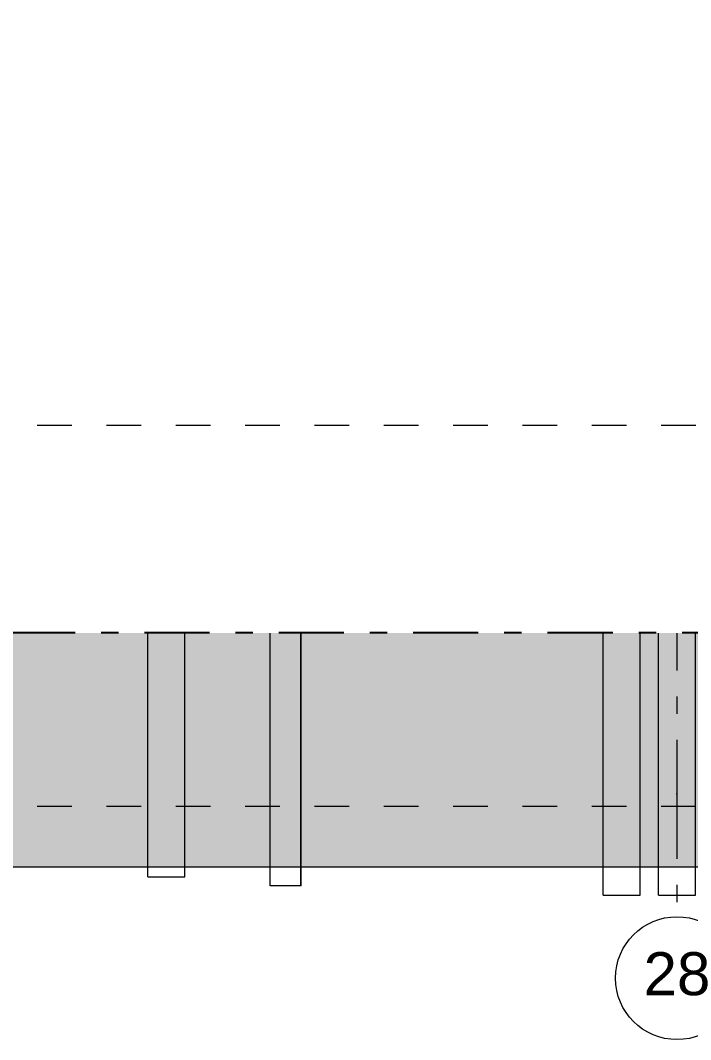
# Model space of a CAD drawing. Header units: millimetres. Extents: x -48147 to 1468943, y -496296 to 18123.
# Drawn here: x 1426727 to 1432182, y -496296 to -488003 of the extents above; entities that cross this region are included whole.
import ezdxf
from ezdxf.enums import TextEntityAlignment as Align

# ---------------------------------------------------------------- set-up
doc = ezdxf.new("R2010")
doc.units = ezdxf.units.MM
doc.header["$MEASUREMENT"] = 0
for name, pattern in [('Dashed', [2822.222233, 1411.111116, -1411.111116]), ('Double Dashed', [1093.611073, 529.166651, -211.666656, 141.111112, -211.666656]), ('Wipeout_Contour', [1000, 0, -1000])]:
    doc.linetypes.add(name, pattern=pattern)
for name, color, linetype, lineweight, true_color in [('0_Pen_No__105', 7, 'Continuous', 15, 0xa6a6a6), ('A-230-M_FLOOR.IFC Import_Pen_No__109', 7, 'Continuous', 15, 0xa6a6a6), ('A-230-M_FLOOR.IFC Import_Pen_No__29', 7, 'Continuous', 50, 0x2a2a2a), ('HATCHING_Pen_No__145', 7, 'Continuous', 0, 0xa6a6a6), ('New_A-15-MG_Structural_Grid_Phase_2_Pen_No__222', 7, 'Continuous', 13, 0x65af33), ('New_A-20-M_Ceiling_Pen_No__107', 7, 'Continuous', 15, 0xa6a6a6), ('New_A-20-M_Ceiling_Pen_No__29', 7, 'Continuous', 50, 0x2a2a2a), ('New_A-25-M_Curtain_Wall_Pen_No__103', 7, 'Continuous', 15, 0xa6a6a6), ('New_A-25-M_Curtain_Wall_Pen_No__144', 7, 'Continuous', 0, 0xc8c8c8), ('New_A-25-M_Curtain_Wall_Pen_No__165', 7, 'Continuous', 0, 0x006060), ('New_A-25-M_Curtain_Wall_Pen_No__23', 7, 'Continuous', 30, 0x2a2a2a), ('New_A-25-M_Curtain_Wall_Pen_No__27', 7, 'Continuous', 50, 0x2a2a2a), ('S-160-M_FOUND.IFC Import_Pen_No__104', 7, 'Continuous', 15, 0xa6a6a6), ('S-160-M_FOUND.IFC Import_Pen_No__24', 7, 'Continuous', 50, 0x2a2a2a), ('S-280-M_STRUCT_FRAME.IFC Import_Pen_No__30', 7, 'Continuous', 50, 0x2a2a2a), ('S-280-M_STRUCT_FRAME.IFC Import_Pen_No__47', 7, 'Continuous', 35, 0x444444)]:
    doc.layers.add(name, color=color, linetype=linetype, lineweight=lineweight, true_color=true_color)
for name, color, linetype in [('A-230-M_FLOOR.IFC Import', 7, 'Continuous'), ('A-95-P_Drawing', 7, 'Continuous'), ('New_A-15-MG_Structural_Grid_Phase_2', 7, 'Continuous'), ('New_A-20-M_Ceiling', 7, 'Continuous'), ('New_A-25-M_Curtain_Wall', 7, 'Continuous'), ('New_A-25-M_Wall_Ext', 7, 'Continuous'), ('New_A-25-M_Wall_Int', 7, 'Continuous'), ('S-160-M_FOUND.IFC Import', 7, 'Continuous'), ('S-280-M_COLUMN.IFC Import', 7, 'Continuous'), ('S-280-M_STRUCT_FRAME.IFC Import', 7, 'Continuous')]:
    doc.layers.add(name, color=color, linetype=linetype)
for name, color, linetype, lineweight in [('A-95-P_Drawing_Pen_No__194', 7, 'Continuous', 25), ('A-95-P_Text_1_50_GA_Pen_No__1', 7, 'Continuous', 13), ('HATCHING_Pen_No__1', 7, 'Continuous', 13), ('New_A-25-M_Curtain_Wall_Pen_No__1', 7, 'Continuous', 13), ('New_A-25-M_Curtain_Wall_Pen_No__87', 8, 'Continuous', 20), ('New_A-25-M_Wall_Ext_Pen_No__87', 8, 'Continuous', 20), ('New_A-25-M_Wall_Int_Pen_No__87', 8, 'Continuous', 20), ('S-160-M_FOUND.IFC Import_Pen_No__1', 7, 'Continuous', 13), ('S-160-M_FOUND.IFC Import_Pen_No__4', 7, 'Continuous', 20), ('S-280-M_COLUMN.IFC Import_Pen_No__88', 8, 'Continuous', 20), ('S-280-M_STRUCT_FRAME.IFC Import_Pen_No__90', 8, 'Continuous', 20)]:
    doc.layers.add(name, color=color, linetype=linetype, lineweight=lineweight)
doc.styles.add('GENERATED_STYLE_2', font='')
doc.styles.get('GENERATED_STYLE_2').set_extended_font_data('Swis721 BT')

# ---------------------------------------------------------------- blocks, each defined once
blk = doc.blocks.new('Section Elem_14_1', base_point=(1411454.5, -491295.5))
at = {"layer": 'New_A-25-M_Wall_Ext_Pen_No__87', "linetype": 'Continuous'}
blk.add_line((1432742.7, -491295.5), (1432181.6, -491295.5), dxfattribs=at)
blk = doc.blocks.new('Section Elem_216_1', base_point=(1411454.5, -491295.5))
at = {"color": 254, "linetype": 'Wipeout_Contour', "lineweight": 0, "ltscale": 87536902.00962508}
blk.add_wipeout([(1425838.7, -487695.5), (1425799.6, -487695.5), (1425799.6, -488837.5), (1425815.6, -488837.5), (1425815.6, -491295.5), (1431754.6, -491295.5), (1431754.6, -488720.5), (1425871.6, -488720.5), (1425871.6, -488695.5), (1431754.6, -488695.5), (1431754.6, -487999.9), (1431700.9, -487999.9), (1431700.9, -487989.2), (1431750.1, -487989.2), (1431754.6, -487987.4), (1431754.6, -487708.1), (1431750.1, -487706.2), (1431700.9, -487706.2), (1431700.9, -487695.5), (1429047.2, -487695.5), (1429047.2, -487706.2), (1428998, -487706.2), (1428991.7, -487708.8), (1428989.1, -487715.1), (1428989.1, -487980.3), (1428991.7, -487986.6), (1428998, -487989.2), (1429047.2, -487989.2), (1429047.2, -487999.9), (1428923.8, -487999.9), (1428923.8, -487989.2), (1428973.1, -487989.2), (1428979.4, -487986.6), (1428982, -487980.3), (1428982, -487715.1), (1428979.4, -487708.8), (1428973.1, -487706.2), (1428923.8, -487706.2), (1428923.8, -487695.5), (1425962.1, -487695.5), (1425962.1, -487706.2), (1425912.9, -487706.2), (1425906.6, -487708.8), (1425904, -487715.1), (1425904, -487980.3), (1425906.6, -487986.6), (1425912.9, -487989.2), (1425962.1, -487989.2), (1425962.1, -487999.9), (1425838.7, -487999.9), (1425838.7, -487989.2), (1425888, -487989.2), (1425894.3, -487986.6), (1425896.9, -487980.3), (1425896.9, -487715.1), (1425894.3, -487708.8), (1425888, -487706.2), (1425838.7, -487706.2)], dxfattribs=at).dxf.layer = 'New_A-25-M_Wall_Int'
at = {"layer": 'New_A-25-M_Wall_Int_Pen_No__87', "linetype": 'Continuous'}
for p, q in [((1431754.6, -487708.1), (1431754.6, -487987.4)), ((1431754.6, -487999.9), (1431754.6, -488695.5)), ((1431754.6, -488720.5), (1431754.6, -491295.5))]:
    blk.add_line(p, q, dxfattribs=at)
blk = doc.blocks.new('Section Elem_406_1', base_point=(1411454.5, -491295.5))
at = {"layer": 'New_A-20-M_Ceiling_Pen_No__107', "linetype": 'Continuous'}
blk.add_hatch(color=256, dxfattribs=at).paths.add_polyline_path([(1431920.4, -488695.5), (1425871.6, -488695.5), (1425871.6, -488720.5), (1431920.4, -488720.5)])
at = {"layer": 'New_A-20-M_Ceiling_Pen_No__29', "linetype": 'Continuous'}
for p, q in [((1425871.6, -488695.5), (1425871.6, -488720.5)), ((1431920.4, -488695.5), (1425871.6, -488695.5)), ((1431920.4, -488720.5), (1425871.6, -488720.5)), ((1431920.4, -488695.5), (1431920.4, -488720.5))]:
    blk.add_line(p, q, dxfattribs=at)
blk = doc.blocks.new('Section Elem_417_1', base_point=(1411454.5, -491295.5))
at = {"color": 254, "linetype": 'Wipeout_Contour', "lineweight": 0, "ltscale": 6045704.362420897}
blk.add_wipeout([(1431755.4, -484215.5), (1431755.4, -484220.5), (1431768.1, -484220.5), (1431768.1, -484215.5)], dxfattribs=at).dxf.layer = 'New_A-25-M_Wall_Int'
at = {"color": 254, "linetype": 'Wipeout_Contour', "lineweight": 0, "ltscale": 6046687.833795321}
blk.add_wipeout([(1432120.4, -484215.5), (1431920.5, -484215.5), (1431920.5, -484225.5), (1432120.4, -484225.5)], dxfattribs=at).dxf.layer = 'New_A-25-M_Wall_Int'
at = {"color": 254, "linetype": 'Wipeout_Contour', "lineweight": 0, "ltscale": 9075530.081686007}
blk.add_wipeout([(1431755.4, -487987), (1431756.4, -487986.6), (1431759, -487980.3), (1431759, -487715.1), (1431756.4, -487708.8), (1431755.4, -487708.4)], dxfattribs=at).dxf.layer = 'New_A-25-M_Wall_Int'
at = {"color": 254, "linetype": 'Wipeout_Contour', "lineweight": 0, "ltscale": 6053165.972711362}
blk.add_wipeout([(1431755.4, -488720.5), (1431755.4, -491295.5), (1431768.2, -491295.5), (1431768.2, -488720.5)], dxfattribs=at).dxf.layer = 'New_A-25-M_Wall_Int'
at = {"color": 254, "linetype": 'Wipeout_Contour', "lineweight": 0, "ltscale": 12111701.39723609}
blk.add_wipeout([(1431920.6, -491245.5), (1431920.6, -491295.5), (1432120.4, -491295.5), (1432120.4, -491245.5), (1432068.4, -491245.5), (1432068.4, -491265.5), (1432058.4, -491265.5), (1432058.4, -491245.5)], dxfattribs=at).dxf.layer = 'New_A-25-M_Wall_Int'
at = {"layer": 'New_A-25-M_Wall_Int_Pen_No__87', "linetype": 'Continuous'}
for p, q in [((1432120.4, -484215.5), (1432120.4, -484225.5)), ((1432120.4, -491245.5), (1432120.4, -491295.5))]:
    blk.add_line(p, q, dxfattribs=at)
at = {"color": 254, "linetype": 'Wipeout_Contour', "lineweight": 0, "ltscale": 6047667.272513712}
blk.add_wipeout([(1431768.1, -484245.5), (1431755.4, -484245.5), (1431755.4, -487245.5), (1431768.1, -487245.5)], dxfattribs=at).dxf.layer = 'New_A-25-M_Wall_Int'
at = {"color": 254, "linetype": 'Wipeout_Contour', "lineweight": 0, "ltscale": 27227960.11840262}
blk.add_wipeout([(1431755.4, -487999.9), (1431755.4, -488695.5), (1431768.2, -488695.5), (1431768.2, -488005.5), (1431913.4, -488005.5), (1431913.4, -487545.5), (1431900.6, -487545.5), (1431900.6, -487695.5), (1431824.3, -487695.5), (1431824.3, -487706.2), (1431775, -487706.2), (1431768.7, -487708.8), (1431766.1, -487715.1), (1431766.1, -487980.3), (1431768.7, -487986.6), (1431775, -487989.2), (1431824.3, -487989.2), (1431824.3, -487999.9)], dxfattribs=at).dxf.layer = 'New_A-25-M_Wall_Int'
at = {"layer": 'New_A-25-M_Wall_Int_Pen_No__87', "linetype": 'Continuous'}
for p, q in [((1431755.4, -484220.5), (1431755.4, -484215.5)), ((1431755.4, -487245.5), (1431755.4, -484245.5)), ((1431755.4, -487987), (1431755.4, -487708.4)), ((1431755.4, -488695.5), (1431755.4, -487999.9)), ((1431755.4, -491295.5), (1431755.4, -488720.5))]:
    blk.add_line(p, q, dxfattribs=at)
blk = doc.blocks.new('Section Elem_419_1', base_point=(1411454.5, -491295.5))
at = {"layer": 'New_A-25-M_Curtain_Wall_Pen_No__103', "linetype": 'Continuous'}
blk.add_hatch(color=256, dxfattribs=at).paths.add_polyline_path([(1432058.4, -488915.5), (1432058.4, -488920.5), (1432068.4, -488920.5), (1432068.4, -488915.5)])
at = {"layer": 'New_A-25-M_Curtain_Wall_Pen_No__23', "linetype": 'Continuous'}
for p, q in [((1432058.4, -488915.5), (1432058.4, -488920.5)), ((1432068.4, -488915.5), (1432058.4, -488915.5)), ((1432068.4, -488915.5), (1432068.4, -488920.5)), ((1432073.4, -488920.5), (1432073.4, -488940.5)), ((1432078.4, -488940.5), (1432073.4, -488940.5)), ((1432068.4, -491245.5), (1432068.4, -491265.5)), ((1432078.4, -491245.5), (1432068.4, -491245.5))]:
    blk.add_line(p, q, dxfattribs=at)
at = {"layer": 'New_A-25-M_Curtain_Wall_Pen_No__23', "linetype": 'Continuous', "flags": 128}
blk.add_lwpolyline([(1432078.4, -488940.5), (1432078.4, -489010.4), (1432078.4, -491175.7), (1432078.4, -491245.5)], dxfattribs=at)
at = {"color": 254, "linetype": 'Wipeout_Contour', "lineweight": 0, "ltscale": 6054272.356282298}
blk.add_wipeout([(1432018.4, -491245.5), (1432023.4, -491245.5), (1432023.4, -488965.5), (1432018.4, -488965.5)], dxfattribs=at).dxf.layer = 'New_A-25-M_Curtain_Wall'
at = {"layer": 'New_A-25-M_Curtain_Wall_Pen_No__103', "linetype": 'Continuous'}
for points in [[(1432018.4, -488965.5), (1432023.4, -488965.5), (1432023.4, -488920.5), (1432018.4, -488920.5)], [(1432023.4, -488940.5), (1432073.4, -488940.5), (1432073.4, -488920.5), (1432023.4, -488920.5)], [(1432023.4, -489010.4), (1432078.4, -489010.4), (1432078.4, -488940.5), (1432023.4, -488940.5)], [(1432023.4, -489010.4), (1432023.4, -491175.7), (1432078.4, -491175.7), (1432078.4, -489010.4)], [(1432023.4, -491175.7), (1432023.4, -491245.5), (1432078.4, -491245.5), (1432078.4, -491175.7)], [(1432058.4, -491265.5), (1432068.4, -491265.5), (1432068.4, -491245.5), (1432058.4, -491245.5)]]:
    blk.add_hatch(color=256, dxfattribs=at).paths.add_polyline_path(points)
at = {"layer": 'New_A-25-M_Curtain_Wall_Pen_No__23', "linetype": 'Continuous'}
for p, q in [((1432018.4, -488920.5), (1432018.4, -488965.5)), ((1432023.4, -488965.5), (1432018.4, -488965.5)), ((1432058.4, -491245.5), (1432023.4, -491245.5)), ((1432058.4, -491245.5), (1432058.4, -491265.5)), ((1432068.4, -491265.5), (1432058.4, -491265.5))]:
    blk.add_line(p, q, dxfattribs=at)
at = {"layer": 'New_A-25-M_Curtain_Wall_Pen_No__23', "linetype": 'Continuous', "flags": 128}
blk.add_lwpolyline([(1432023.4, -488965.5), (1432023.4, -489010.4), (1432023.4, -491175.7), (1432023.4, -491245.5)], dxfattribs=at)
at = {"layer": 'New_A-25-M_Curtain_Wall_Pen_No__87', "linetype": 'Continuous'}
for q in [(1432018.4, -488965.5), (1432023.4, -491245.5)]:
    blk.add_line((1432018.4, -491245.5), q, dxfattribs=at)
blk = doc.blocks.new('Section Elem_425_1', base_point=(1411454.5, -491295.5))
at = {"layer": 'New_A-25-M_Curtain_Wall_Pen_No__165', "linetype": 'Continuous', "lineweight": 0, "true_color": 0x001818}
blk.add_hatch(color=168, dxfattribs=at).paths.add_polyline_path([(1432053.4, -488875.5), (1432073.4, -488875.5), (1432073.4, -488340.5), (1432053.4, -488340.5)])
at = {"layer": 'New_A-25-M_Curtain_Wall_Pen_No__1', "linetype": 'Continuous'}
for p, q in [((1432053.4, -488340.5), (1432053.4, -488875.5)), ((1432073.4, -488340.5), (1432053.4, -488340.5)), ((1432073.4, -488340.5), (1432073.4, -488875.5)), ((1432073.4, -488875.5), (1432053.4, -488875.5))]:
    blk.add_line(p, q, dxfattribs=at)
blk = doc.blocks.new('Section Elem_426_1', base_point=(1411454.5, -491295.5))
at = {"layer": 'New_A-25-M_Curtain_Wall_Pen_No__165', "linetype": 'Continuous', "lineweight": 0, "true_color": 0x001818}
blk.add_hatch(color=168, dxfattribs=at).paths.add_polyline_path([(1432053.4, -488300.5), (1432073.4, -488300.5), (1432073.4, -487240.5), (1432053.4, -487240.5)])
at = {"layer": 'New_A-25-M_Curtain_Wall_Pen_No__1', "linetype": 'Continuous'}
for p, q in [((1432053.4, -487240.5), (1432053.4, -488300.5)), ((1432073.4, -487240.5), (1432053.4, -487240.5)), ((1432073.4, -487240.5), (1432073.4, -488300.5)), ((1432073.4, -488300.5), (1432053.4, -488300.5))]:
    blk.add_line(p, q, dxfattribs=at)
blk = doc.blocks.new('Section Elem_429_1', base_point=(1411454.5, -491295.5))
at = {"layer": 'New_A-25-M_Curtain_Wall_Pen_No__144', "linetype": 'Continuous'}
blk.add_hatch(color=256, dxfattribs=at).paths.add_polyline_path([(1431913.4, -488870.5), (1431913.4, -488920.5), (1432120.4, -488920.5), (1432120.4, -488870.5)])
at = {"layer": 'New_A-25-M_Curtain_Wall_Pen_No__27', "linetype": 'Continuous'}
for p, q in [((1431913.4, -488870.5), (1431913.4, -488920.5)), ((1432120.4, -488870.5), (1431913.4, -488870.5)), ((1432018.4, -488920.5), (1431913.4, -488920.5)), ((1432120.4, -488920.5), (1432073.4, -488920.5)), ((1432120.4, -488870.5), (1432120.4, -488920.5))]:
    blk.add_line(p, q, dxfattribs=at)
blk = doc.blocks.new('Section Elem_493_1', base_point=(1411454.5, -491295.5))
at = {"layer": 'New_A-25-M_Curtain_Wall_Pen_No__144', "linetype": 'Continuous'}
blk.add_hatch(color=256, dxfattribs=at).paths.add_polyline_path([(1431913.4, -488295.5), (1431913.4, -488345.5), (1432120.4, -488345.5), (1432120.4, -488295.5)])
at = {"layer": 'New_A-25-M_Curtain_Wall_Pen_No__27', "linetype": 'Continuous'}
for p, q in [((1431913.4, -488295.5), (1431913.4, -488345.5)), ((1432120.4, -488295.5), (1431913.4, -488295.5)), ((1432120.4, -488345.5), (1431913.4, -488345.5)), ((1432120.4, -488295.5), (1432120.4, -488345.5))]:
    blk.add_line(p, q, dxfattribs=at)
blk = doc.blocks.new('Section Elem_503_1', base_point=(1411454.5, -491295.5))
at = {"color": 254, "linetype": 'Wipeout_Contour', "lineweight": 0, "ltscale": 6050346.160842792}
blk.add_wipeout([(1431754.6, -487708.8), (1431754.6, -487987.4), (1431755.4, -487987), (1431755.4, -487708.8)], dxfattribs=at).dxf.layer = 'New_A-25-M_Wall_Int'
at = {"color": 254, "linetype": 'Wipeout_Contour', "lineweight": 0, "ltscale": 6051088.184460754}
blk.add_wipeout([(1431754.6, -488695.5), (1431755.4, -488695.5), (1431755.4, -488150.1), (1431754.6, -488150.1)], dxfattribs=at).dxf.layer = 'New_A-25-M_Wall_Int'
at = {"color": 254, "linetype": 'Wipeout_Contour', "lineweight": 0, "ltscale": 6050630.491093287}
blk.add_wipeout([(1431754.6, -488136.8), (1431755.4, -488136.8), (1431755.4, -487999.9), (1431754.6, -487999.9)], dxfattribs=at).dxf.layer = 'New_A-25-M_Wall_Int'
at = {"color": 254, "linetype": 'Wipeout_Contour', "lineweight": 0, "ltscale": 6053140.262272891}
blk.add_wipeout([(1431755.4, -488720.5), (1431754.6, -488720.5), (1431754.6, -491295.5), (1431755.4, -491295.5)], dxfattribs=at).dxf.layer = 'New_A-25-M_Wall_Int'
blk = doc.blocks.new('Section Elem_560_1', base_point=(1411454.5, -491295.5))
at = {"color": 254, "linetype": 'Wipeout_Contour', "lineweight": 0, "ltscale": 6057138.857191103}
blk.add_wipeout([(1432820.6, -491795.5), (1431320.6, -491795.5), (1431320.6, -492545.5), (1432820.6, -492545.5)], dxfattribs=at).dxf.layer = 'S-160-M_FOUND.IFC Import'
at = {"layer": 'S-160-M_FOUND.IFC Import_Pen_No__4', "linetype": 'Continuous'}
for p, q in [((1431320.6, -491795.5), (1431459.6, -491795.5)), ((1431320.6, -492545.5), (1431320.6, -491795.5)), ((1432181.6, -491795.5), (1432820.6, -491795.5)), ((1432820.6, -492545.5), (1432820.6, -491795.5)), ((1432820.6, -492545.5), (1431320.6, -492545.5))]:
    blk.add_line(p, q, dxfattribs=at)
blk = doc.blocks.new('Section Elem_576_1', base_point=(1411454.5, -491295.5))
at = {"layer": 'S-160-M_FOUND.IFC Import_Pen_No__4', "linetype": 'Continuous'}
blk.add_line((1432820.6, -491895.5), (1432820.6, -492395.5), dxfattribs=at)
at = {"color": 254, "linetype": 'Wipeout_Contour', "lineweight": 0, "ltscale": 6053979.415501538}
blk.add_wipeout([(1431459.6, -491645.5), (1431320.6, -491645.5), (1431320.6, -491795.5), (1431459.6, -491795.5)], dxfattribs=at).dxf.layer = 'S-160-M_FOUND.IFC Import'
at = {"color": 254, "linetype": 'Wipeout_Contour', "lineweight": 0, "ltscale": 6057624.907762516}
blk.add_wipeout([(1432483.4, -491715.5), (1432200, -491715.5), (1432200, -491795.5), (1432483.4, -491795.5)], dxfattribs=at).dxf.layer = 'S-160-M_FOUND.IFC Import'
at = {"layer": 'S-160-M_FOUND.IFC Import_Pen_No__4', "linetype": 'Continuous'}
for p, q in [((1431320.6, -491645.5), (1431459.6, -491645.5)), ((1431320.6, -491795.5), (1431320.6, -491645.5))]:
    blk.add_line(p, q, dxfattribs=at)
blk = doc.blocks.new('Section Elem_580_1', base_point=(1411454.5, -491295.5))
at = {"color": 254, "linetype": 'Wipeout_Contour', "lineweight": 0, "ltscale": 6059305.209286964}
blk.add_wipeout([(1431920.6, -492545.5), (1431920.6, -495120.5), (1432220.6, -495120.5), (1432220.6, -492545.5)], dxfattribs=at).dxf.layer = 'S-160-M_FOUND.IFC Import'
at = {"layer": 'S-160-M_FOUND.IFC Import_Pen_No__1', "linetype": 'Continuous'}
for p, q in [((1431920.6, -495120.5), (1431920.6, -492545.5)), ((1432220.6, -495120.5), (1432220.6, -492545.5)), ((1431920.6, -495120.5), (1432220.6, -495120.5))]:
    blk.add_line(p, q, dxfattribs=at)
blk = doc.blocks.new('Section Elem_581_1', base_point=(1411454.5, -491295.5))
at = {"color": 254, "linetype": 'Wipeout_Contour', "lineweight": 0, "ltscale": 6057603.572368518}
blk.add_wipeout([(1431470.6, -492545.5), (1431470.6, -495120.5), (1431770.6, -495120.5), (1431770.6, -492545.5)], dxfattribs=at).dxf.layer = 'S-160-M_FOUND.IFC Import'
at = {"layer": 'S-160-M_FOUND.IFC Import_Pen_No__1', "linetype": 'Continuous'}
for p, q in [((1431470.6, -495120.5), (1431470.6, -492545.5)), ((1431770.6, -495120.5), (1431770.6, -492545.5)), ((1431470.6, -495120.5), (1431770.6, -495120.5))]:
    blk.add_line(p, q, dxfattribs=at)
blk = doc.blocks.new('Section Elem_599_1', base_point=(1411454.5, -491295.5))
at = {"color": 254, "linetype": 'Wipeout_Contour', "lineweight": 0, "ltscale": 6041222.150997171}
blk.add_wipeout([(1427614, -492395.5), (1428214, -492395.5), (1428214, -491645.5), (1427614, -491645.5)], dxfattribs=at).dxf.layer = 'S-160-M_FOUND.IFC Import'
at = {"layer": 'S-160-M_FOUND.IFC Import_Pen_No__4', "linetype": 'Continuous'}
for p, q in [((1427614, -491645.5), (1428214, -491645.5)), ((1427614, -492395.5), (1427614, -491645.5)), ((1428214, -492395.5), (1428214, -491645.5)), ((1428214, -492395.5), (1427614, -492395.5))]:
    blk.add_line(p, q, dxfattribs=at)
blk = doc.blocks.new('Section Elem_600_1', base_point=(1411454.5, -491295.5))
at = {"color": 254, "linetype": 'Wipeout_Contour', "lineweight": 0, "ltscale": 6043393.613135223}
blk.add_wipeout([(1427764, -494970.5), (1428064, -494970.5), (1428064, -492395.5), (1427764, -492395.5)], dxfattribs=at).dxf.layer = 'S-160-M_FOUND.IFC Import'
at = {"layer": 'S-160-M_FOUND.IFC Import_Pen_No__1', "linetype": 'Continuous'}
for p, q in [((1427764, -494970.5), (1427764, -492395.5)), ((1428064, -494970.5), (1428064, -492395.5)), ((1427764, -494970.5), (1428064, -494970.5))]:
    blk.add_line(p, q, dxfattribs=at)
blk = doc.blocks.new('Section Elem_612_1', base_point=(1411454.5, -491295.5))
at = {"color": 254, "linetype": 'Wipeout_Contour', "lineweight": 0, "ltscale": 6040668.376586132}
blk.add_wipeout([(1427786.7, -491545.5), (1427786.7, -491645.5), (1428041.3, -491645.5), (1428041.3, -491545.5)], dxfattribs=at).dxf.layer = 'S-280-M_COLUMN.IFC Import'
at = {"layer": 'S-280-M_COLUMN.IFC Import_Pen_No__88', "linetype": 'Continuous'}
for p, q in [((1427786.7, -491545.5), (1427786.7, -491645.5)), ((1428041.3, -491545.5), (1428041.3, -491645.5))]:
    blk.add_line(p, q, dxfattribs=at)
blk = doc.blocks.new('Section Elem_633_1', base_point=(1411454.5, -491295.5))
at = {"color": 254, "linetype": 'Wipeout_Contour', "lineweight": 0, "ltscale": 6047201.240989502}
blk.add_wipeout([(1429011.9, -491795.5), (1429011.2, -491795.5), (1429011.2, -495045.5), (1429011.9, -495045.5)], dxfattribs=at).dxf.layer = 'S-160-M_FOUND.IFC Import'
at = {"layer": 'S-160-M_FOUND.IFC Import_Pen_No__4', "linetype": 'Continuous'}
blk.add_line((1429011.9, -495045.5), (1429011.2, -495045.5), dxfattribs=at)
at = {"color": 254, "linetype": 'Wipeout_Contour', "lineweight": 0, "ltscale": 6045389.917345569}
blk.add_wipeout([(1429011.2, -491795.5), (1429011.9, -491795.5), (1429261.9, -491545.5), (1429261.2, -491545.5)], dxfattribs=at).dxf.layer = 'S-160-M_FOUND.IFC Import'
at = {"layer": 'S-160-M_FOUND.IFC Import_Pen_No__4', "linetype": 'Continuous'}
for p in [(1429011.2, -491795.5), (1429011.9, -495045.5)]:
    blk.add_line(p, (1429011.9, -491795.5), dxfattribs=at)
blk = doc.blocks.new('Section Elem_634_1', base_point=(1411454.5, -491295.5))
at = {"color": 254, "linetype": 'Wipeout_Contour', "lineweight": 0, "ltscale": 6047198.554496843}
blk.add_wipeout([(1429011.2, -491795.5), (1429010.5, -491795.5), (1429010.5, -495045.5), (1429011.2, -495045.5)], dxfattribs=at).dxf.layer = 'S-160-M_FOUND.IFC Import'
at = {"layer": 'S-160-M_FOUND.IFC Import_Pen_No__4', "linetype": 'Continuous'}
blk.add_line((1429011.2, -495045.5), (1429010.5, -495045.5), dxfattribs=at)
at = {"color": 254, "linetype": 'Wipeout_Contour', "lineweight": 0, "ltscale": 6045387.229799148}
blk.add_wipeout([(1429010.5, -491795.5), (1429011.2, -491795.5), (1429261.2, -491545.5), (1429260.5, -491545.5)], dxfattribs=at).dxf.layer = 'S-160-M_FOUND.IFC Import'
at = {"layer": 'S-160-M_FOUND.IFC Import_Pen_No__4', "linetype": 'Continuous'}
for p in [(1429010.5, -491795.5), (1429011.2, -495045.5)]:
    blk.add_line(p, (1429011.2, -491795.5), dxfattribs=at)
blk = doc.blocks.new('Section Elem_635_1', base_point=(1411454.5, -491295.5))
at = {"color": 254, "linetype": 'Wipeout_Contour', "lineweight": 0, "ltscale": 6046724.596647225}
blk.add_wipeout([(1429010.5, -491795.5), (1428760.5, -491795.5), (1428760.5, -495045.5), (1429010.5, -495045.5)], dxfattribs=at).dxf.layer = 'S-160-M_FOUND.IFC Import'
at = {"layer": 'S-160-M_FOUND.IFC Import_Pen_No__4', "linetype": 'Continuous'}
blk.add_line((1429010.5, -495045.5), (1428760.5, -495045.5), dxfattribs=at)
at = {"color": 254, "linetype": 'Wipeout_Contour', "lineweight": 0, "ltscale": 6044440.286563994}
blk.add_wipeout([(1428760.5, -491795.5), (1429010.5, -491795.5), (1429260.5, -491545.5), (1428510.5, -491545.5)], dxfattribs=at).dxf.layer = 'S-160-M_FOUND.IFC Import'
at = {"layer": 'S-160-M_FOUND.IFC Import_Pen_No__4', "linetype": 'Continuous'}
for p, q in [((1428760.5, -491795.5), (1429010.5, -491795.5)), ((1428760.5, -495045.5), (1428760.5, -491795.5)), ((1429010.5, -495045.5), (1429010.5, -491795.5))]:
    blk.add_line(p, q, dxfattribs=at)
blk = doc.blocks.new('Section Elem_654_1', base_point=(1411454.5, -491295.5))
at = {"layer": 'S-160-M_FOUND.IFC Import_Pen_No__1', "linetype": 'Continuous'}
blk.add_line((1431770.6, -494970.5), (1431770.6, -492545.5), dxfattribs=at)
blk = doc.blocks.new('Section Elem_663_1', base_point=(1411454.5, -491295.5))
at = {"layer": 'S-160-M_FOUND.IFC Import_Pen_No__104', "linetype": 'Continuous', "lineweight": 0, "true_color": 0x535353}
blk.add_hatch(color=251, dxfattribs=at).paths.add_polyline_path([(1431959.6, -491795.5), (1431959.6, -491295.5), (1431459.6, -491295.5), (1431459.6, -491795.5)])
at = {"layer": 'S-160-M_FOUND.IFC Import_Pen_No__1', "linetype": 'Continuous'}
blk.add_line((1431459.5, -491795.5), (1431459.5, -491545.5), dxfattribs=at)
at = {"layer": 'S-160-M_FOUND.IFC Import_Pen_No__24', "linetype": 'Continuous'}
for p, q in [((1431459.6, -491295.5), (1431459.6, -491795.5)), ((1431959.6, -491295.5), (1431959.6, -491795.5)), ((1431681.6, -491795.5), (1431459.6, -491795.5))]:
    blk.add_line(p, q, dxfattribs=at)
blk = doc.blocks.new('Section Elem_665_1', base_point=(1411454.5, -491295.5))
at = {"color": 254, "linetype": 'Wipeout_Contour', "lineweight": 0, "ltscale": 6050166.362497074}
blk.add_wipeout([(1431754.6, -487708.8), (1431755.4, -487708.8), (1431755.4, -487708.4), (1431754.6, -487708.1)], dxfattribs=at).dxf.layer = 'S-280-M_STRUCT_FRAME.IFC Import'
at = {"color": 254, "linetype": 'Wipeout_Contour', "lineweight": 0, "ltscale": 6050727.418104923}
blk.add_wipeout([(1431754.6, -488136.8), (1431754.6, -488150.1), (1431755.4, -488150.1), (1431755.4, -488136.8)], dxfattribs=at).dxf.layer = 'S-280-M_STRUCT_FRAME.IFC Import'
at = {"layer": 'S-280-M_STRUCT_FRAME.IFC Import_Pen_No__90', "linetype": 'Continuous'}
for p, q in [((1431755.4, -487708.8), (1431754.6, -487708.8)), ((1431755.4, -488136.8), (1431754.6, -488136.8)), ((1431755.4, -488150.1), (1431754.6, -488150.1))]:
    blk.add_line(p, q, dxfattribs=at)
blk = doc.blocks.new('Section Elem_675_1', base_point=(1411454.5, -491295.5))
at = {"layer": 'S-280-M_STRUCT_FRAME.IFC Import_Pen_No__47', "linetype": 'Continuous', "lineweight": 0, "true_color": 0x111111}
blk.add_hatch(color=168, dxfattribs=at).paths.add_polyline_path([(1431681.6, -491295.5), (1431681.6, -491795.5), (1432181.6, -491795.5), (1432181.6, -491295.5)])
at = {"layer": 'S-280-M_STRUCT_FRAME.IFC Import_Pen_No__30', "linetype": 'Continuous'}
for p, q in [((1431681.6, -491295.5), (1431681.6, -491545.5)), ((1431959.6, -491295.5), (1431681.6, -491295.5)), ((1432181.6, -491295.5), (1431959.6, -491295.5)), ((1432181.6, -491295.5), (1432181.6, -491795.5)), ((1431681.6, -491545.5), (1431681.6, -491795.5)), ((1431959.6, -491795.5), (1431681.6, -491795.5)), ((1432181.6, -491795.5), (1431959.6, -491795.5))]:
    blk.add_line(p, q, dxfattribs=at)
blk = doc.blocks.new('Section Elem_702_1', base_point=(1411454.5, -491295.5))
at = {"color": 254, "linetype": 'Wipeout_Contour', "lineweight": 0, "ltscale": 6051350.651271548}
blk.add_wipeout([(1431920.6, -488005.5), (1431913.8, -488005.5), (1431913.8, -488295.5), (1431920.6, -488295.5)], dxfattribs=at).dxf.layer = 'S-280-M_COLUMN.IFC Import'
at = {"color": 254, "linetype": 'Wipeout_Contour', "lineweight": 0, "ltscale": 12104011.88891141}
blk.add_wipeout([(1431913.8, -488345.5), (1431913.8, -488695.5), (1431920.4, -488695.5), (1431920.4, -488720.5), (1431913.8, -488720.5), (1431913.8, -488870.5), (1431920.6, -488870.5), (1431920.6, -488345.5)], dxfattribs=at).dxf.layer = 'S-280-M_COLUMN.IFC Import'
at = {"color": 254, "linetype": 'Wipeout_Contour', "lineweight": 0, "ltscale": 6053883.353868885}
blk.add_wipeout([(1431913.8, -491295.5), (1431920.6, -491295.5), (1431920.6, -488920.5), (1431913.8, -488920.5)], dxfattribs=at).dxf.layer = 'S-280-M_COLUMN.IFC Import'
at = {"color": 254, "linetype": 'Wipeout_Contour', "lineweight": 0, "ltscale": 12106034.1339019}
blk.add_wipeout([(1431913.8, -488720.5), (1431911.6, -488720.5), (1431911.6, -491295.5), (1431913.8, -491295.5), (1431913.8, -488920.5), (1431913.4, -488920.5), (1431913.4, -488870.5), (1431913.8, -488870.5)], dxfattribs=at).dxf.layer = 'S-280-M_COLUMN.IFC Import'
at = {"color": 254, "linetype": 'Wipeout_Contour', "lineweight": 0, "ltscale": 12103146.68549323}
blk.add_wipeout([(1431913.8, -488005.5), (1431911.6, -488005.5), (1431911.6, -488695.5), (1431913.8, -488695.5), (1431913.8, -488345.5), (1431913.4, -488345.5), (1431913.4, -488295.5), (1431913.8, -488295.5)], dxfattribs=at).dxf.layer = 'S-280-M_COLUMN.IFC Import'
at = {"color": 254, "linetype": 'Wipeout_Contour', "lineweight": 0, "ltscale": 6053722.665639633}
blk.add_wipeout([(1431906.2, -488720.5), (1431906.2, -491295.5), (1431911.6, -491295.5), (1431911.6, -488720.5)], dxfattribs=at).dxf.layer = 'S-280-M_COLUMN.IFC Import'
at = {"color": 254, "linetype": 'Wipeout_Contour', "lineweight": 0, "ltscale": 6051577.480581737}
blk.add_wipeout([(1431911.6, -488005.5), (1431906.2, -488005.5), (1431906.2, -488695.5), (1431911.6, -488695.5)], dxfattribs=at).dxf.layer = 'S-280-M_COLUMN.IFC Import'
at = {"color": 254, "linetype": 'Wipeout_Contour', "lineweight": 0, "ltscale": 6053478.613208017}
blk.add_wipeout([(1431782.6, -488720.5), (1431782.6, -491295.5), (1431906.2, -491295.5), (1431906.2, -488720.5)], dxfattribs=at).dxf.layer = 'S-280-M_COLUMN.IFC Import'
at = {"layer": 'S-280-M_COLUMN.IFC Import_Pen_No__88', "linetype": 'Continuous'}
for p, q in [((1431913.8, -488920.5), (1431913.8, -491295.5)), ((1431920.6, -488920.5), (1431920.6, -491295.5))]:
    blk.add_line(p, q, dxfattribs=at)
at = {"color": 254, "linetype": 'Wipeout_Contour', "lineweight": 0, "ltscale": 6051333.341647968}
blk.add_wipeout([(1431906.2, -488005.5), (1431782.6, -488005.5), (1431782.6, -488695.5), (1431906.2, -488695.5)], dxfattribs=at).dxf.layer = 'S-280-M_COLUMN.IFC Import'
at = {"layer": 'S-280-M_COLUMN.IFC Import_Pen_No__88', "linetype": 'Continuous'}
for p, q in [((1431911.6, -488005.5), (1431906.2, -488005.5)), ((1431906.2, -488005.5), (1431906.2, -488695.5)), ((1431913.8, -488005.5), (1431911.6, -488005.5)), ((1431920.6, -488005.5), (1431913.8, -488005.5)), ((1431913.8, -488005.5), (1431913.8, -488295.5)), ((1431920.6, -488005.5), (1431920.6, -488295.5)), ((1431913.8, -488345.5), (1431913.8, -488695.5)), ((1431920.6, -488345.5), (1431920.6, -488870.5)), ((1431906.2, -488720.5), (1431906.2, -491295.5)), ((1431913.8, -488720.5), (1431913.8, -488870.5))]:
    blk.add_line(p, q, dxfattribs=at)
at = {"color": 254, "linetype": 'Wipeout_Contour', "lineweight": 0, "ltscale": 6053234.560824566}
blk.add_wipeout([(1431777.2, -488720.5), (1431777.2, -491295.5), (1431782.6, -491295.5), (1431782.6, -488720.5)], dxfattribs=at).dxf.layer = 'S-280-M_COLUMN.IFC Import'
at = {"color": 254, "linetype": 'Wipeout_Contour', "lineweight": 0, "ltscale": 6051089.202761928}
blk.add_wipeout([(1431782.6, -488005.5), (1431777.2, -488005.5), (1431777.2, -488695.5), (1431782.6, -488695.5)], dxfattribs=at).dxf.layer = 'S-280-M_COLUMN.IFC Import'
at = {"color": 254, "linetype": 'Wipeout_Contour', "lineweight": 0, "ltscale": 6051074.816545617}
blk.add_wipeout([(1431777.2, -488005.5), (1431775, -488005.5), (1431775, -488695.5), (1431777.2, -488695.5)], dxfattribs=at).dxf.layer = 'S-280-M_COLUMN.IFC Import'
at = {"color": 254, "linetype": 'Wipeout_Contour', "lineweight": 0, "ltscale": 6053220.179705941}
blk.add_wipeout([(1431775, -488720.5), (1431775, -491295.5), (1431777.2, -491295.5), (1431777.2, -488720.5)], dxfattribs=at).dxf.layer = 'S-280-M_COLUMN.IFC Import'
at = {"color": 254, "linetype": 'Wipeout_Contour', "lineweight": 0, "ltscale": 6051057.731069779}
blk.add_wipeout([(1431775, -488005.5), (1431768.2, -488005.5), (1431768.2, -488695.5), (1431775, -488695.5)], dxfattribs=at).dxf.layer = 'S-280-M_COLUMN.IFC Import'
at = {"layer": 'S-280-M_COLUMN.IFC Import_Pen_No__88', "linetype": 'Continuous'}
for p, q in [((1431775, -488005.5), (1431768.2, -488005.5)), ((1431777.2, -488005.5), (1431775, -488005.5)), ((1431782.6, -488005.5), (1431777.2, -488005.5)), ((1431906.2, -488005.5), (1431782.6, -488005.5))]:
    blk.add_line(p, q, dxfattribs=at)
at = {"color": 254, "linetype": 'Wipeout_Contour', "lineweight": 0, "ltscale": 6053203.100284309}
blk.add_wipeout([(1431768.2, -488720.5), (1431768.2, -491295.5), (1431775, -491295.5), (1431775, -488720.5)], dxfattribs=at).dxf.layer = 'S-280-M_COLUMN.IFC Import'
at = {"layer": 'S-280-M_COLUMN.IFC Import_Pen_No__88', "linetype": 'Continuous'}
for p, q in [((1431768.2, -488005.5), (1431768.2, -488695.5)), ((1431775, -488005.5), (1431775, -488695.5)), ((1431782.6, -488005.5), (1431782.6, -488695.5)), ((1431768.2, -488720.5), (1431768.2, -491295.5)), ((1431775, -488720.5), (1431775, -491295.5)), ((1431782.6, -488720.5), (1431782.6, -491295.5))]:
    blk.add_line(p, q, dxfattribs=at)
blk = doc.blocks.new('Section Elem_704_1', base_point=(1411454.5, -491295.5))
at = {"color": 254, "linetype": 'Wipeout_Contour', "lineweight": 0, "ltscale": 6016669.249559595}
blk.add_wipeout([(1431681.6, -491545.5), (1431681.6, -491295.5), (1411566.1, -491295.5), (1411566.1, -491545.5)], dxfattribs=at).dxf.layer = 'A-230-M_FLOOR.IFC Import'
at = {"layer": 'A-230-M_FLOOR.IFC Import_Pen_No__109', "linetype": 'Continuous'}
h = blk.add_hatch(dxfattribs=at)
h.set_pattern_fill('Lightweight_Concrete_0001', color=256, style=0, pattern_type=2)
h.set_pattern_definition([(0, (1411454.5, -491295.5), (0, 779.423), [48.75, -401.25]), (0, (1411679.5, -490905.8), (0, 779.423), [48.75, -401.25]), (60, (1411454.5, -491295.5), (-675, 389.71), [48.75, -401.25]), (60, (1411904.5, -491295.5), (-675, 389.71), [48.75, -401.25]), (120, (1411503.2, -491295.5), (675, 389.71), [48.75, -401.25]), (120, (1411953.2, -491295.5), (675, 389.71), [48.75, -401.25]), (0, (1411454.48, -491220.52), (0, 150), [0, -150, 0, -225]), (45, (1411529.48, -491220.52), (-106.066, 106.066), [0, -112.5, 0, -187.5])])
h.paths.add_polyline_path([(1431681.6, -491545.5), (1431681.6, -491295.5), (1411566.1, -491295.5), (1411566.1, -491545.5)])
at = {"layer": 'A-230-M_FLOOR.IFC Import_Pen_No__29', "linetype": 'Continuous'}
for p, q in [((1431459.6, -491295.5), (1425799.6, -491295.5)), ((1431681.6, -491295.5), (1431459.6, -491295.5)), ((1431681.6, -491545.5), (1411566.1, -491545.5))]:
    blk.add_line(p, q, dxfattribs=at)
blk = doc.blocks.new('Section Elem_813_1', base_point=(1411454.5, -491295.5))
at = {"color": 254, "linetype": 'Wipeout_Contour', "lineweight": 0, "ltscale": 6052653.93370537}
blk.add_wipeout([(1432073.4, -488870.5), (1432120.4, -488870.5), (1432120.4, -488395.5), (1432073.4, -488395.5)], dxfattribs=at).dxf.layer = 'New_A-25-M_Curtain_Wall'
at = {"layer": 'New_A-25-M_Curtain_Wall_Pen_No__87', "linetype": 'Continuous'}
blk.add_line((1432120.4, -488395.5), (1432120.4, -488870.5), dxfattribs=at)
at = {"color": 254, "linetype": 'Wipeout_Contour', "lineweight": 0, "ltscale": 6052237.92653379}
blk.add_wipeout([(1431920.6, -488395.5), (1431920.6, -488870.5), (1432053.4, -488870.5), (1432053.4, -488395.5)], dxfattribs=at).dxf.layer = 'New_A-25-M_Curtain_Wall'
blk = doc.blocks.new('Section Elem_814_1', base_point=(1411454.5, -491295.5))
at = {"color": 254, "linetype": 'Wipeout_Contour', "lineweight": 0, "ltscale": 6051898.851151218}
blk.add_wipeout([(1431920.6, -488345.5), (1431920.6, -488395.5), (1432053.4, -488395.5), (1432053.4, -488345.5)], dxfattribs=at).dxf.layer = 'New_A-25-M_Curtain_Wall'
at = {"color": 254, "linetype": 'Wipeout_Contour', "lineweight": 0, "ltscale": 6052314.881628681}
blk.add_wipeout([(1432073.4, -488395.5), (1432120.4, -488395.5), (1432120.4, -488345.5), (1432073.4, -488345.5)], dxfattribs=at).dxf.layer = 'New_A-25-M_Curtain_Wall'
at = {"layer": 'New_A-25-M_Curtain_Wall_Pen_No__87', "linetype": 'Continuous'}
blk.add_line((1432120.4, -488345.5), (1432120.4, -488395.5), dxfattribs=at)
blk = doc.blocks.new('Section Elem_818_1', base_point=(1411454.5, -491295.5))
at = {"color": 254, "linetype": 'Wipeout_Contour', "lineweight": 0, "ltscale": 7567244.745111505}
blk.add_wipeout([(1431920.6, -488920.5), (1431920.6, -491245.5), (1432018.4, -491245.5), (1432018.4, -488965.5), (1432018.4, -488920.5)], dxfattribs=at).dxf.layer = 'New_A-25-M_Curtain_Wall'
at = {"color": 254, "linetype": 'Wipeout_Contour', "lineweight": 0, "ltscale": 10594289.96860395}
blk.add_wipeout([(1432073.4, -488920.5), (1432073.4, -488940.5), (1432078.4, -488940.5), (1432078.4, -489010.4), (1432078.4, -491245.5), (1432120.4, -491245.5), (1432120.4, -488920.5)], dxfattribs=at).dxf.layer = 'New_A-25-M_Curtain_Wall'
at = {"layer": 'New_A-25-M_Curtain_Wall_Pen_No__87', "linetype": 'Continuous'}
for p, q in [((1432120.4, -488920.5), (1432120.4, -491245.5)), ((1431920.6, -491245.5), (1432018.4, -491245.5)), ((1432078.4, -491245.5), (1432120.4, -491245.5))]:
    blk.add_line(p, q, dxfattribs=at)
blk = doc.blocks.new('Section Elem_820_1', base_point=(1411454.5, -491295.5))
at = {"color": 254, "linetype": 'Wipeout_Contour', "lineweight": 0, "ltscale": 6051540.995191323}
blk.add_wipeout([(1432073.4, -488295.5), (1432120.4, -488295.5), (1432120.4, -487245.5), (1432073.4, -487245.5)], dxfattribs=at).dxf.layer = 'New_A-25-M_Curtain_Wall'
at = {"layer": 'New_A-25-M_Curtain_Wall_Pen_No__87', "linetype": 'Continuous'}
blk.add_line((1432120.4, -487245.5), (1432120.4, -488295.5), dxfattribs=at)
at = {"color": 254, "linetype": 'Wipeout_Contour', "lineweight": 0, "ltscale": 12101992.58389481}
blk.add_wipeout([(1431913.4, -487545.5), (1431913.4, -488005.5), (1431920.6, -488005.5), (1431920.6, -488295.5), (1432053.4, -488295.5), (1432053.4, -487245.5), (1431920.5, -487245.5), (1431920.5, -487545.5)], dxfattribs=at).dxf.layer = 'New_A-25-M_Curtain_Wall'
at = {"layer": 'New_A-25-M_Curtain_Wall_Pen_No__87', "linetype": 'Continuous'}
blk.add_line((1431913.4, -487545.5), (1431913.4, -488005.5), dxfattribs=at)
blk = doc.blocks.new('Standard grid marker[5]_1', base_point=(1432070.4, -469890.9))
at = {"layer": 'New_A-15-MG_Structural_Grid_Phase_2_Pen_No__222', "linetype": 'Double Dashed'}
for p, q in [((1432070.4, -470890.9), (1432070.4, -494295.5)), ((1432070.4, -494295.5), (1432070.4, -495295.5))]:
    blk.add_line(p, q, dxfattribs=at)
at = {"layer": 'New_A-15-MG_Structural_Grid_Phase_2_Pen_No__222', "linetype": 'Continuous'}
blk.add_circle((1432070.4, -495795.5), 500, dxfattribs=at)
at = {"layer": 'New_A-15-MG_Structural_Grid_Phase_2_Pen_No__222', "linetype": 'Double Dashed'}
blk.add_point((1432070.4, -494295.5), dxfattribs=at)
blk.add_point((1432070.4, -494295.5), dxfattribs=at)
at = {"layer": 'New_A-15-MG_Structural_Grid_Phase_2_Pen_No__222', "style": 'GENERATED_STYLE_2'}
for tag, p in [('AC_MarkerText_1_0', (1432070.4, -469354.7)), ('AC_MarkerText_1_1', (1432070.4, -495759.3))]:
    blk.add_attdef(tag, text='', height=350, rotation=360, dxfattribs=at).set_placement(p, align=Align.MIDDLE_CENTER)
blk = doc.blocks.new('S-34 Building Section_STORY_MARKER', base_point=(1411454.5, -491295.5))
at = {"layer": '0_Pen_No__105', "linetype": 'Dashed', "ltscale": 0.2}
for p, q in [((1387916.2, -491295.5), (1445948.4, -491295.5)), ((1387916.2, -494395.5), (1445948.4, -494395.5))]:
    blk.add_line(p, q, dxfattribs=at)

msp = doc.modelspace()

# ---------------------------------------------------------------- block references
at = {"layer": 'New_A-25-M_Wall_Ext'}
msp.add_blockref('Section Elem_14_1', (1411454.5, -491295.5), dxfattribs=at)
at = {"layer": 'New_A-25-M_Wall_Int'}
msp.add_blockref('Section Elem_216_1', (1411454.5, -491295.5), dxfattribs=at)
at = {"layer": 'S-160-M_FOUND.IFC Import'}
for name in ['Section Elem_633_1', 'Section Elem_599_1', 'Section Elem_560_1']:
    msp.add_blockref(name, (1411454.5, -491295.5), dxfattribs=at)

# ---------------------------------------------------------------- next in the draw order: block references
at = {"layer": 'New_A-20-M_Ceiling'}
msp.add_blockref('Section Elem_406_1', (1411454.5, -491295.5), dxfattribs=at)
at = {"layer": 'S-160-M_FOUND.IFC Import'}
for name in ['Section Elem_634_1', 'Section Elem_576_1', 'Section Elem_600_1', 'Section Elem_581_1', 'Section Elem_580_1']:
    msp.add_blockref(name, (1411454.5, -491295.5), dxfattribs=at)
at = {"layer": 'S-280-M_COLUMN.IFC Import'}
msp.add_blockref('Section Elem_612_1', (1411454.5, -491295.5), dxfattribs=at)

# ---------------------------------------------------------------- next in the draw order: texts
at = {"layer": 'A-95-P_Text_1_50_GA_Pen_No__1', "linetype": 'Continuous', "insert": (1430428, -489341.7), "char_height": 250, "width": 1812.818, "attachment_point": 2, "line_spacing_factor": 0.842964, "style": 'GENERATED_STYLE_2'}
msp.add_mtext('\\A1;{\\fSwis721 BT|b0|i0|c0|p34;Escape Corridor}', dxfattribs=at)

# ---------------------------------------------------------------- next in the draw order: block references
at = {"layer": 'New_A-25-M_Wall_Int'}
msp.add_blockref('Section Elem_417_1', (1411454.5, -491295.5), dxfattribs=at)
at = {"layer": 'S-160-M_FOUND.IFC Import'}
for name in ['Section Elem_635_1', 'Section Elem_654_1']:
    msp.add_blockref(name, (1411454.5, -491295.5), dxfattribs=at)

# ---------------------------------------------------------------- next in the draw order: block references
at = {"layer": 'New_A-25-M_Curtain_Wall'}
for name in ['Section Elem_426_1', 'Section Elem_493_1', 'Section Elem_419_1']:
    msp.add_blockref(name, (1411454.5, -491295.5), dxfattribs=at)
at = {"layer": 'New_A-25-M_Wall_Int'}
msp.add_blockref('Section Elem_503_1', (1411454.5, -491295.5), dxfattribs=at)

# ---------------------------------------------------------------- next in the draw order: texts
at = {"layer": 'A-95-P_Text_1_50_GA_Pen_No__1', "linetype": 'Continuous', "insert": (1425746.7, -491954), "char_height": 250, "width": 5464.297, "attachment_point": 1, "line_spacing_factor": 0.292777, "style": 'GENERATED_STYLE_2'}
msp.add_mtext('\\A1;{\\fSwis721 BT|b0|i0|c0|p34;For External wall details see:\\P\\fSwis721 BT|b0|i0|c0|p34;EC-MA-00-ZZ-DR-A-25169, 25173}', dxfattribs=at)

# ---------------------------------------------------------------- next in the draw order: block references
at = {"layer": 'New_A-25-M_Curtain_Wall'}
for name in ['Section Elem_425_1', 'Section Elem_429_1']:
    msp.add_blockref(name, (1411454.5, -491295.5), dxfattribs=at)
at = {"layer": 'S-160-M_FOUND.IFC Import'}
msp.add_blockref('Section Elem_663_1', (1411454.5, -491295.5), dxfattribs=at)
at = {"layer": 'S-280-M_STRUCT_FRAME.IFC Import'}
for name in ['Section Elem_665_1', 'Section Elem_675_1']:
    msp.add_blockref(name, (1411454.5, -491295.5), dxfattribs=at)

# ---------------------------------------------------------------- next in the draw order: block references
at = {"layer": 'S-280-M_COLUMN.IFC Import'}
msp.add_blockref('Section Elem_702_1', (1411454.5, -491295.5), dxfattribs=at)

# ---------------------------------------------------------------- next in the draw order: block references
at = {"layer": 'A-230-M_FLOOR.IFC Import'}
msp.add_blockref('Section Elem_704_1', (1411454.5, -491295.5), dxfattribs=at)
at = {"layer": 'New_A-25-M_Curtain_Wall'}
for name in ['Section Elem_820_1', 'Section Elem_813_1', 'Section Elem_818_1']:
    msp.add_blockref(name, (1411454.5, -491295.5), dxfattribs=at)

# ---------------------------------------------------------------- next in the draw order: hatches: boundary and pattern name
at = {"layer": 'HATCHING_Pen_No__145', "linetype": 'Continuous'}
msp.add_hatch(color=256, dxfattribs=at).paths.add_polyline_path([(1354000.3, -491295.5), (1390808.7, -491295.5), (1390808.7, -491645.7), (1390969.8, -491645.7), (1390969.8, -492225.5), (1391495, -492225.5), (1391495, -491725.5), (1411816.1, -491725.5), (1411816.1, -491545.5), (1431459.5, -491545.5), (1431459.5, -491795.5), (1432120.4, -491795.5), (1432120.4, -491295.5), (1468942.9, -491295.5), (1468942.9, -494893.6), (1354000.3, -494893.6)])

# ---------------------------------------------------------------- next in the draw order: linework, layer by layer
at = {"layer": 'HATCHING_Pen_No__1', "linetype": 'Continuous', "flags": 128}
msp.add_lwpolyline([(1354000.3, -491295.5), (1390808.7, -491295.5), (1390808.7, -491645.7), (1390969.8, -491645.7), (1390969.8, -492225.5), (1391495, -492225.5), (1391495, -491725.5), (1411816.1, -491725.5), (1411816.1, -491545.5), (1431459.5, -491545.5), (1431459.5, -491795.5), (1432120.4, -491795.5), (1432120.4, -491295.5), (1468942.9, -491295.5), (1468942.9, -494893.6), (1354000.3, -494893.6)], close=True, dxfattribs=at)

# ---------------------------------------------------------------- next in the draw order: block references
at = {"layer": 'New_A-25-M_Curtain_Wall'}
msp.add_blockref('Section Elem_814_1', (1411454.5, -491295.5), dxfattribs=at)

# ---------------------------------------------------------------- next in the draw order: block references
at = {"layer": 'New_A-15-MG_Structural_Grid_Phase_2', "color": 8, "linetype": 'Continuous', "lineweight": 15}
ref = msp.add_blockref('Standard grid marker[5]_1', (1432070.4, -469890.9), dxfattribs=at)
ref.add_attrib('AC_MarkerText_1_1', '28', dxfattribs={"layer": 'New_A-15-MG_Structural_Grid_Phase_2_Pen_No__222', "color": 85, "true_color": 0x65af33, "height": 350, "rotation": 360, "style": 'GENERATED_STYLE_2'}).set_placement((1432070.4, -495759.3), align=Align.MIDDLE_CENTER)

# ---------------------------------------------------------------- next in the draw order: wipeouts: each hides what was drawn before it
at = {"color": 254, "linetype": 'Wipeout_Contour', "lineweight": 0, "ltscale": 6032284.253134676}
msp.add_wipeout([(1432640.8, -492986.9), (1425307.8, -492986.9), (1425307.8, -470752.6), (1432640.8, -470752.6)], dxfattribs=at).dxf.layer = 'A-95-P_Drawing'

# ---------------------------------------------------------------- next in the draw order: linework, layer by layer
at = {"layer": 'A-95-P_Drawing_Pen_No__194', "linetype": 'Double Dashed', "flags": 128}
msp.add_lwpolyline([(1432640.8, -492986.9), (1425307.8, -492986.9), (1425307.8, -470752.6), (1432640.8, -470752.6)], close=True, dxfattribs=at)

# ---------------------------------------------------------------- next in the draw order: block references
at = {"linetype": 'Continuous', "lineweight": 0}
msp.add_blockref('S-34 Building Section_STORY_MARKER', (1411454.5, -491295.5), dxfattribs=at)

doc.saveas('drawing.dxf')
